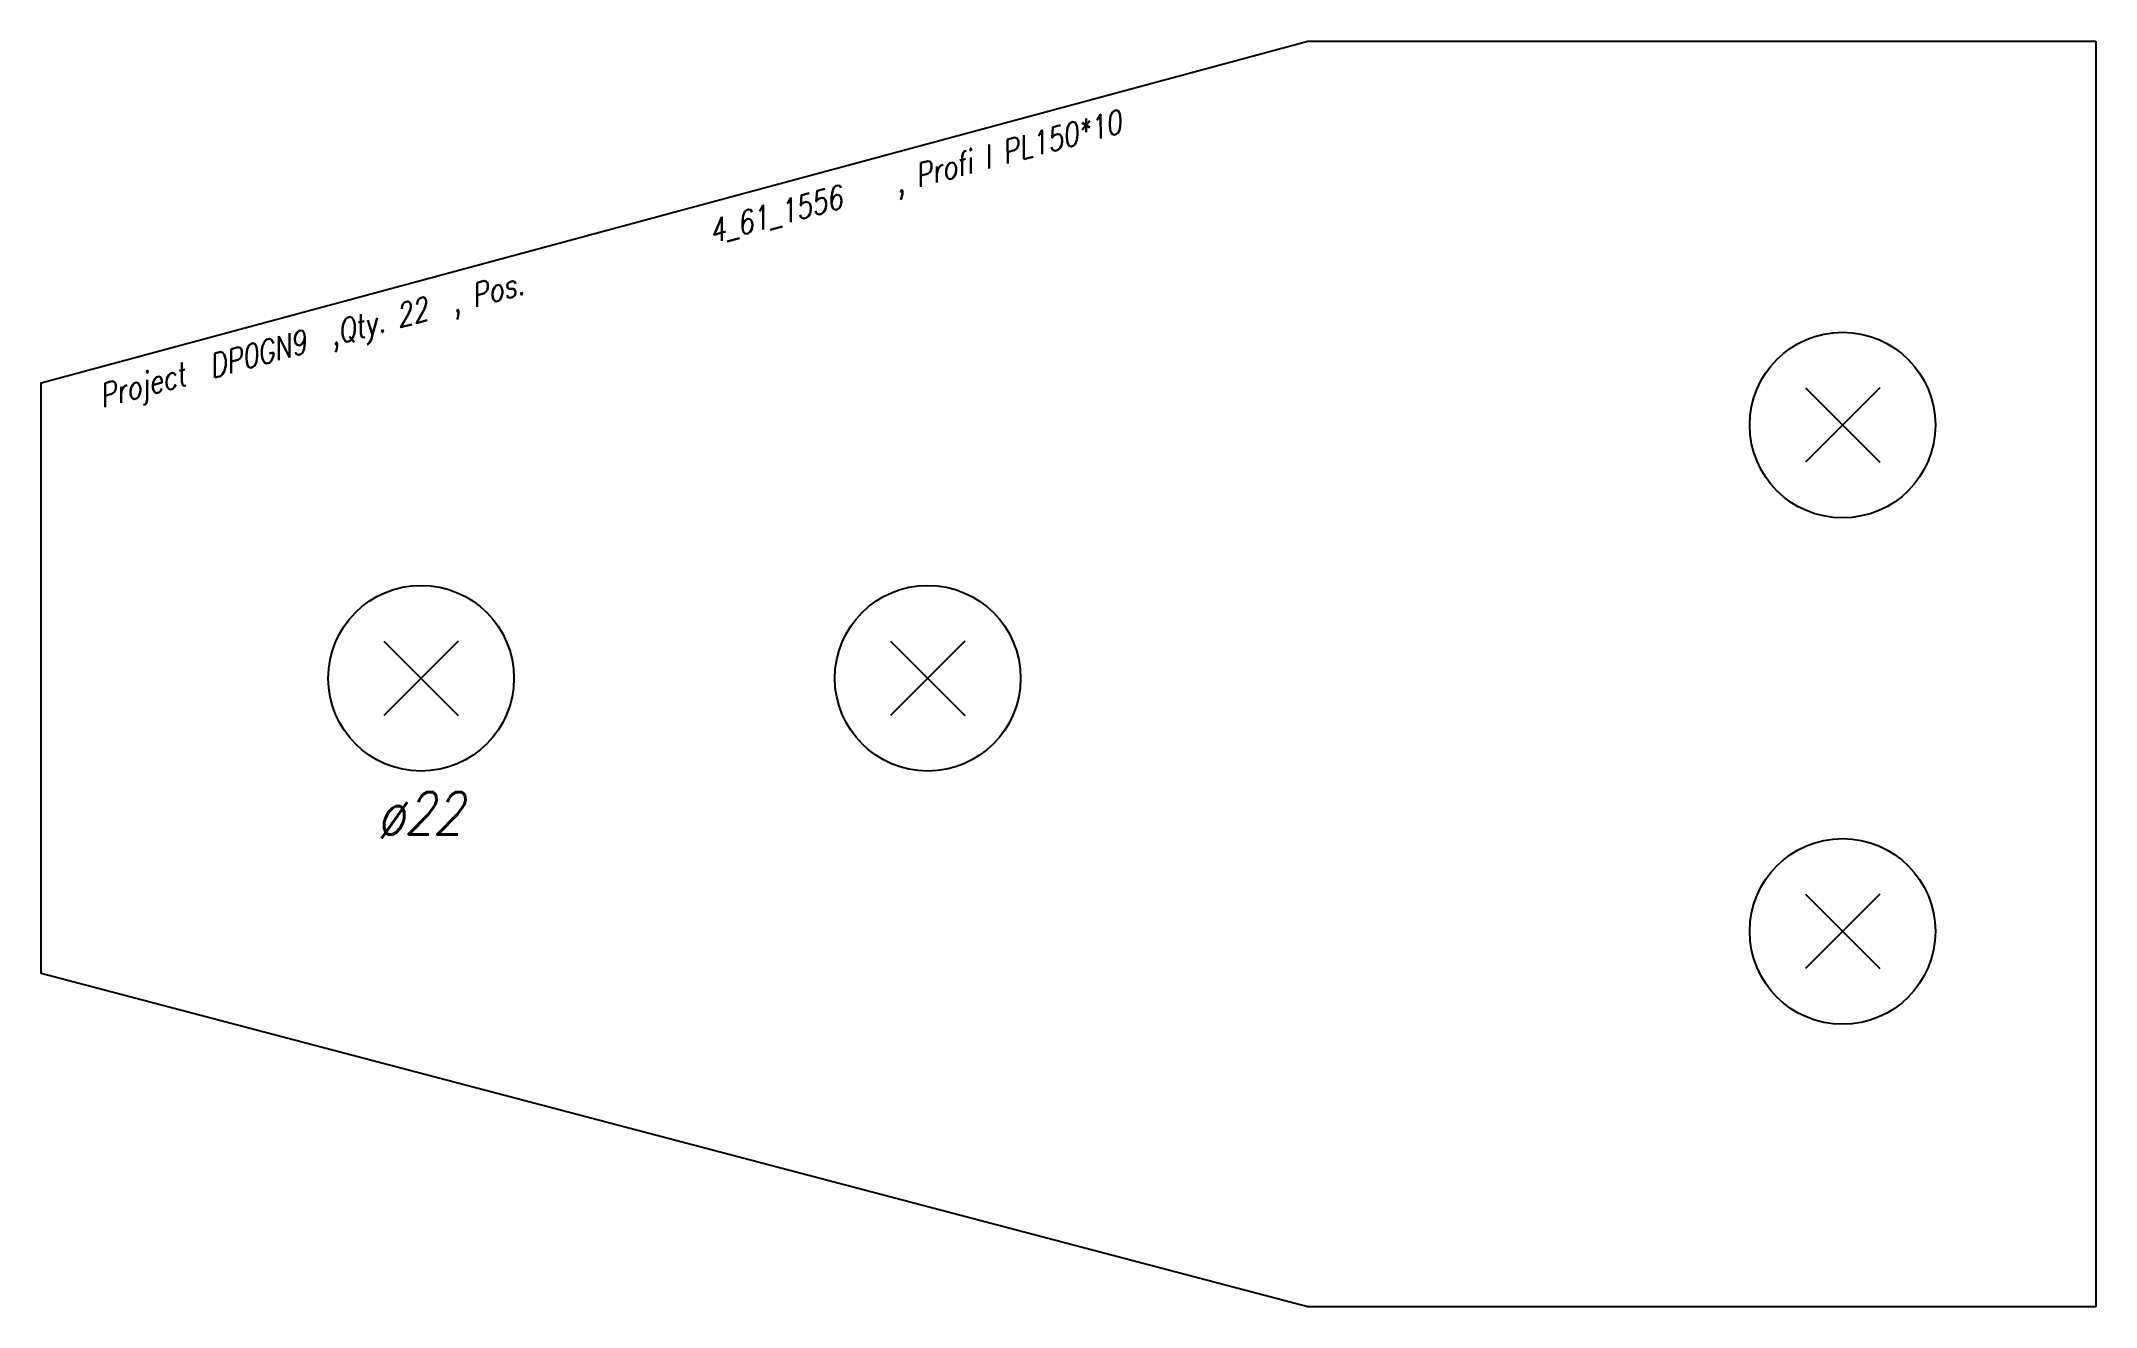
# Model space of a CAD drawing. Extents: x 0 to 243, y -75 to 75.
import ezdxf

# ---------------------------------------------------------------- set-up
doc = ezdxf.new("R2010")
doc.units = 0
doc.header["$LTSCALE"] = 10
for name, color, linetype in [('BEZ_SCHRAUBEN', 7, 'CONTINUOUS'), ('SCHRAUBEN', 7, 'CONTINUOUS'), ('TEILE', 7, 'CONTINUOUS'), ('UNTERSCHRIFT', 7, 'CONTINUOUS')]:
    doc.layers.add(name, color=color, linetype=linetype)
doc.styles.get("Standard").update_dxf_attribs({"font": 'ROMANS'})

msp = doc.modelspace()

# ---------------------------------------------------------------- linework, layer by layer
at = {"layer": 'SCHRAUBEN', "color": 6}
for p, q in [((217.745987, 33.900005), (208.945984, 25.100004)), ((208.945984, 33.900005), (217.745987, 25.100004)), ((49.400021, 3.898833), (40.600018, -4.901167)), ((40.600018, 3.898833), (49.400021, -4.901167)), ((109.400017, 3.898833), (100.600021, -4.901167)), ((100.600021, 3.898833), (109.400017, -4.901167)), ((217.745987, -26.099995), (208.945984, -34.899994)), ((208.945984, -26.099995), (217.745987, -34.899994))]:
    msp.add_line(p, q, dxfattribs=at)
at = {"layer": 'SCHRAUBEN', "color": 2}
for centre, radius in [((213.345978, 29.500006), 11.000015), ((45.000019, -0.501167), 11), ((105.000015, -0.501167), 11.000008), ((213.345978, -30.499994), 11.000015)]:
    msp.add_circle(centre, radius, dxfattribs=at)
at = {"layer": 'TEILE', "color": 2}
for p, q in [((0, 34.499985), (149.999954, 75)), ((149.999954, 75), (243.345963, 75)), ((243.345963, 75), (243.345963, -75)), ((0, -35.500023), (0, 34.499985)), ((149.999985, -75), (0, -35.500023)), ((243.345963, -75), (149.999985, -75))]:
    msp.add_line(p, q, dxfattribs=at)

# ---------------------------------------------------------------- texts
at = {"layer": 'BEZ_SCHRAUBEN', "color": 2, "oblique": 15, "width": 0.8}
msp.add_text(' ø22', height=5, dxfattribs=at).set_placement((37.000019, -19.001167))
at = {"layer": 'UNTERSCHRIFT', "color": 2, "oblique": 15, "width": 0.8}
for s, rotation, p in [('  , Profi l PL150*10', 15.109521, (98.539566, 56.185589)), ('4_61_1556', 15.109555, (79.424065, 51.024403)), ('Project  DP0GN9  ,Qty. 22  , Pos. ', 15.109535, (7.209963, 31.526585))]:
    msp.add_text(s, height=2.75, rotation=rotation, dxfattribs=at).set_placement(p)

doc.saveas('drawing.dxf')
